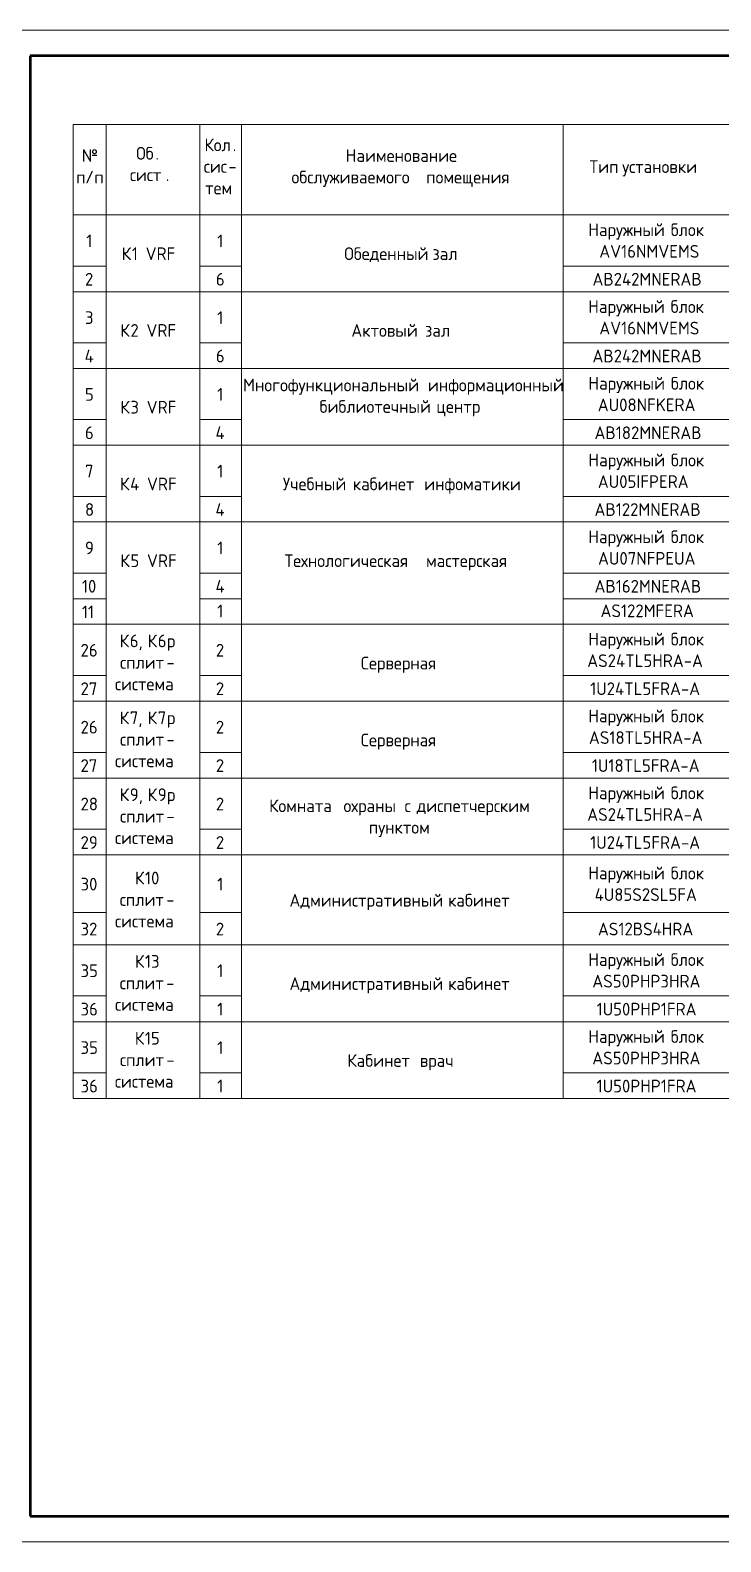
# Model space of a CAD drawing. Header units: millimetres. Extents: x -88595 to 880822, y -1054509 to -148035.
# Drawn here: x -56117 to -42553, y -276946 to -247246 of the extents above; entities that cross this region are included whole.
import ezdxf

# ---------------------------------------------------------------- set-up
doc = ezdxf.new("R2010")
doc.units = ezdxf.units.MM
for name, color, linetype, lineweight in [('Аннотация', 7, 'Continuous', 20), ('Линии', 7, 'Continuous', 9), ('Основная надпись', 7, 'Continuous', 30)]:
    doc.layers.add(name, color=color, linetype=linetype, lineweight=lineweight)
doc.styles.add('$9$GOST Common', font='GOST_Common.ttf', dxfattribs={"height": 2.5})

msp = doc.modelspace()

# ---------------------------------------------------------------- linework, layer by layer
at = {"layer": 'Линии', "color": 7}
for p, q in [((-55274, -249100), (-54625, -249100)), ((-55274, -249629), (-55274, -249100)), ((-54625, -249100), (-54625, -249629)), ((-54625, -249100), (-52789, -249100)), ((-54625, -249629), (-54625, -249100)), ((-52789, -249100), (-52789, -249629)), ((-52789, -249100), (-51968, -249100)), ((-52789, -249629), (-52789, -249100)), ((-51968, -249100), (-51968, -249629)), ((-51968, -249100), (-45651, -249100)), ((-51968, -249629), (-51968, -249100)), ((-45651, -249100), (-45651, -249629)), ((-45651, -249100), (-42322, -249100)), ((-45651, -249629), (-45651, -249100)), ((-55274, -250876), (-55274, -249629)), ((-54625, -249629), (-54625, -250876)), ((-54625, -250876), (-54625, -249629)), ((-52789, -249629), (-52789, -250876)), ((-52789, -250876), (-52789, -249629)), ((-51968, -249629), (-51968, -250876)), ((-51968, -250876), (-51968, -249629)), ((-45651, -249629), (-45651, -250876)), ((-45651, -250876), (-45651, -249629)), ((-54625, -250876), (-55274, -250876)), ((-55274, -250876), (-54625, -250876)), ((-55274, -251881), (-55274, -250876)), ((-52789, -250876), (-54625, -250876)), ((-54625, -250876), (-54625, -251881)), ((-54625, -250876), (-52789, -250876)), ((-54625, -251881), (-54625, -250876)), ((-51968, -250876), (-52789, -250876)), ((-52789, -250876), (-52789, -251881)), ((-52789, -250876), (-51968, -250876)), ((-52789, -251881), (-52789, -250876)), ((-45651, -250876), (-51968, -250876)), ((-51968, -250876), (-51968, -251881)), ((-51968, -250876), (-45651, -250876)), ((-51968, -251881), (-51968, -250876)), ((-42322, -250876), (-45651, -250876)), ((-45651, -250876), (-45651, -251881)), ((-45651, -250876), (-42322, -250876)), ((-45651, -251881), (-45651, -250876)), ((-54625, -251881), (-55274, -251881)), ((-55274, -251881), (-54625, -251881)), ((-55274, -252384), (-55274, -251881)), ((-54625, -252384), (-54625, -251881)), ((-54625, -251881), (-54625, -252384)), ((-52789, -251881), (-52789, -252384)), ((-51968, -251881), (-52789, -251881)), ((-52789, -251881), (-51968, -251881)), ((-52789, -252384), (-52789, -251881)), ((-51968, -252384), (-51968, -251881)), ((-51968, -251881), (-51968, -252384)), ((-45651, -251881), (-45651, -252384)), ((-42322, -251881), (-45651, -251881)), ((-45651, -251881), (-42322, -251881)), ((-45651, -252384), (-45651, -251881)), ((-54625, -252384), (-55274, -252384)), ((-55274, -252384), (-54625, -252384)), ((-55274, -253389), (-55274, -252384)), ((-54625, -252384), (-54625, -253389)), ((-54625, -252384), (-52789, -252384)), ((-54625, -253389), (-54625, -252384)), ((-51968, -252384), (-52789, -252384)), ((-52789, -252384), (-52789, -253389)), ((-52789, -252384), (-51968, -252384)), ((-52789, -253389), (-52789, -252384)), ((-51968, -252384), (-51968, -253389)), ((-51968, -252384), (-45651, -252384)), ((-51968, -253389), (-51968, -252384)), ((-42322, -252384), (-45651, -252384)), ((-45651, -252384), (-45651, -253389)), ((-45651, -252384), (-42322, -252384)), ((-45651, -253389), (-45651, -252384)), ((-54625, -253389), (-55274, -253389)), ((-55274, -253389), (-54625, -253389)), ((-55274, -253892), (-55274, -253389)), ((-54625, -253892), (-54625, -253389)), ((-54625, -253389), (-54625, -253892)), ((-52789, -253389), (-52789, -253892)), ((-51968, -253389), (-52789, -253389)), ((-52789, -253389), (-51968, -253389)), ((-52789, -253892), (-52789, -253389)), ((-51968, -253892), (-51968, -253389)), ((-51968, -253389), (-51968, -253892)), ((-45651, -253389), (-45651, -253892)), ((-42322, -253389), (-45651, -253389)), ((-45651, -253389), (-42322, -253389)), ((-45651, -253892), (-45651, -253389)), ((-54625, -253892), (-55274, -253892)), ((-55274, -253892), (-54625, -253892)), ((-55274, -254897), (-55274, -253892)), ((-54625, -253892), (-54625, -254897)), ((-54625, -253892), (-52789, -253892)), ((-54625, -254897), (-54625, -253892)), ((-51968, -253892), (-52789, -253892)), ((-52789, -253892), (-52789, -254897)), ((-52789, -253892), (-51968, -253892)), ((-52789, -254897), (-52789, -253892)), ((-51968, -253892), (-51968, -254897)), ((-51968, -253892), (-45651, -253892)), ((-51968, -254897), (-51968, -253892)), ((-42322, -253892), (-45651, -253892)), ((-45651, -253892), (-45651, -254897)), ((-45651, -253892), (-42322, -253892)), ((-45651, -254897), (-45651, -253892)), ((-54625, -254897), (-55274, -254897)), ((-55274, -254897), (-54625, -254897)), ((-55274, -255400), (-55274, -254897)), ((-54625, -255400), (-54625, -254897)), ((-54625, -254897), (-54625, -255400)), ((-52789, -254897), (-52789, -255400)), ((-51968, -254897), (-52789, -254897)), ((-52789, -254897), (-51968, -254897)), ((-52789, -255400), (-52789, -254897)), ((-51968, -255400), (-51968, -254897)), ((-51968, -254897), (-51968, -255400)), ((-45651, -254897), (-45651, -255400)), ((-42322, -254897), (-45651, -254897)), ((-45651, -254897), (-42322, -254897)), ((-45651, -255400), (-45651, -254897)), ((-54625, -255400), (-55274, -255400)), ((-55274, -255400), (-54625, -255400)), ((-55274, -256405), (-55274, -255400)), ((-54625, -255400), (-54625, -256405)), ((-54625, -255400), (-52789, -255400)), ((-54625, -256405), (-54625, -255400)), ((-51968, -255400), (-52789, -255400)), ((-52789, -255400), (-52789, -256405)), ((-52789, -255400), (-51968, -255400)), ((-52789, -256405), (-52789, -255400)), ((-51968, -255400), (-51968, -256405)), ((-51968, -255400), (-45651, -255400)), ((-51968, -256405), (-51968, -255400)), ((-42322, -255400), (-45651, -255400)), ((-45651, -255400), (-45651, -256405)), ((-45651, -255400), (-42322, -255400)), ((-45651, -256405), (-45651, -255400)), ((-54625, -256405), (-55274, -256405)), ((-55274, -256405), (-54625, -256405)), ((-55274, -256908), (-55274, -256405)), ((-54625, -256908), (-54625, -256405)), ((-54625, -256405), (-54625, -256908)), ((-52789, -256405), (-52789, -256908)), ((-51968, -256405), (-52789, -256405)), ((-52789, -256405), (-51968, -256405)), ((-52789, -256908), (-52789, -256405)), ((-51968, -256908), (-51968, -256405)), ((-51968, -256405), (-51968, -256908)), ((-45651, -256405), (-45651, -256908)), ((-42322, -256405), (-45651, -256405)), ((-45651, -256405), (-42322, -256405)), ((-45651, -256908), (-45651, -256405)), ((-54625, -256908), (-55274, -256908)), ((-55274, -256908), (-54625, -256908)), ((-55274, -257914), (-55274, -256908)), ((-54625, -256908), (-54625, -257914)), ((-54625, -256908), (-52789, -256908)), ((-54625, -257914), (-54625, -256908)), ((-51968, -256908), (-52789, -256908)), ((-52789, -256908), (-52789, -257914)), ((-52789, -256908), (-51968, -256908)), ((-52789, -257914), (-52789, -256908)), ((-51968, -256908), (-51968, -257914)), ((-51968, -256908), (-45651, -256908)), ((-51968, -257914), (-51968, -256908)), ((-42322, -256908), (-45651, -256908)), ((-45651, -256908), (-45651, -257914)), ((-45651, -256908), (-42322, -256908)), ((-45651, -257914), (-45651, -256908)), ((-54625, -257914), (-55274, -257914)), ((-55274, -257914), (-54625, -257914)), ((-55274, -258919), (-55274, -257914)), ((-54625, -258919), (-54625, -257914)), ((-54625, -257914), (-54625, -258919)), ((-52789, -257914), (-52789, -258919)), ((-51968, -257914), (-52789, -257914)), ((-52789, -257914), (-51968, -257914)), ((-52789, -258919), (-52789, -257914)), ((-51968, -258919), (-51968, -257914)), ((-51968, -257914), (-51968, -258919)), ((-45651, -257914), (-45651, -258919)), ((-42322, -257914), (-45651, -257914)), ((-45651, -257914), (-42322, -257914)), ((-45651, -258919), (-45651, -257914)), ((-54625, -258416), (-55274, -258416)), ((-55274, -258416), (-54625, -258416)), ((-51968, -258416), (-52789, -258416)), ((-52789, -258416), (-51968, -258416)), ((-45651, -258414), (-45651, -258919)), ((-45651, -258919), (-45651, -258414)), ((-42322, -258416), (-45651, -258416)), ((-45651, -258416), (-42322, -258416)), ((-54625, -258919), (-55274, -258919)), ((-55274, -258919), (-54625, -258919)), ((-55274, -259924), (-55274, -258919)), ((-54625, -258919), (-54625, -259924)), ((-54625, -258919), (-52789, -258919)), ((-54625, -259924), (-54625, -258919)), ((-51968, -258919), (-52789, -258919)), ((-52789, -258919), (-52789, -259924)), ((-52789, -258919), (-51968, -258919)), ((-52789, -259924), (-52789, -258919)), ((-51968, -258919), (-51968, -259924)), ((-51968, -258919), (-45651, -258919)), ((-51968, -259924), (-51968, -258919)), ((-42322, -258919), (-45651, -258919)), ((-45651, -258919), (-45651, -259924)), ((-45651, -258919), (-42322, -258919)), ((-45651, -259924), (-45651, -258919)), ((-42322, -258919), (-45651, -258919)), ((-54625, -259924), (-55274, -259924)), ((-55274, -259924), (-54625, -259924)), ((-55274, -260430), (-55274, -259924)), ((-54625, -260430), (-54625, -259924)), ((-54625, -259924), (-54625, -260430)), ((-52789, -259924), (-52789, -260430)), ((-51968, -259924), (-52789, -259924)), ((-52789, -259924), (-51968, -259924)), ((-52789, -260430), (-52789, -259924)), ((-51968, -260430), (-51968, -259924)), ((-51968, -259924), (-51968, -260430)), ((-45651, -259924), (-45651, -260430)), ((-42322, -259924), (-45651, -259924)), ((-45651, -259924), (-42322, -259924)), ((-45651, -260430), (-45651, -259924)), ((-54625, -260430), (-55274, -260430)), ((-55274, -260430), (-54625, -260430)), ((-55274, -261435), (-55274, -260430)), ((-52789, -260430), (-54625, -260430)), ((-54625, -260430), (-54625, -261435)), ((-54625, -260430), (-52789, -260430)), ((-54625, -261435), (-54625, -260430)), ((-51968, -260430), (-52789, -260430)), ((-52789, -260430), (-52789, -261435)), ((-52789, -260430), (-51968, -260430)), ((-52789, -261435), (-52789, -260430)), ((-45651, -260430), (-51968, -260430)), ((-51968, -260430), (-51968, -261435)), ((-51968, -260430), (-45651, -260430)), ((-51968, -261435), (-51968, -260430)), ((-42322, -260430), (-45651, -260430)), ((-45651, -260430), (-45651, -261435)), ((-45651, -260430), (-42322, -260430)), ((-45651, -261435), (-45651, -260430)), ((-54625, -261435), (-55274, -261435)), ((-55274, -261435), (-54625, -261435)), ((-55274, -261941), (-55274, -261435)), ((-54625, -261941), (-54625, -261435)), ((-54625, -261435), (-54625, -261941)), ((-52789, -261435), (-52789, -261941)), ((-51968, -261435), (-52789, -261435)), ((-52789, -261435), (-51968, -261435)), ((-52789, -261941), (-52789, -261435)), ((-51968, -261941), (-51968, -261435)), ((-51968, -261435), (-51968, -261941)), ((-45651, -261435), (-45651, -261941)), ((-42322, -261435), (-45651, -261435)), ((-45651, -261435), (-42322, -261435)), ((-45651, -261941), (-45651, -261435)), ((-54625, -261941), (-55274, -261941)), ((-55274, -261941), (-54625, -261941)), ((-55274, -262946), (-55274, -261941)), ((-52789, -261941), (-54625, -261941)), ((-54625, -261941), (-54625, -262946)), ((-54625, -261941), (-52789, -261941)), ((-54625, -262946), (-54625, -261941)), ((-51968, -261941), (-52789, -261941)), ((-52789, -261941), (-52789, -262946)), ((-52789, -261941), (-51968, -261941)), ((-52789, -262946), (-52789, -261941)), ((-45651, -261941), (-51968, -261941)), ((-51968, -261941), (-51968, -262946)), ((-51968, -261941), (-45651, -261941)), ((-51968, -262946), (-51968, -261941)), ((-42322, -261941), (-45651, -261941)), ((-45651, -261941), (-45651, -262946)), ((-45651, -261941), (-42322, -261941)), ((-45651, -262946), (-45651, -261941)), ((-54625, -262946), (-55274, -262946)), ((-55274, -262946), (-54625, -262946)), ((-55274, -263451), (-55274, -262946)), ((-54625, -263451), (-54625, -262946)), ((-54625, -262946), (-54625, -263451)), ((-52789, -262946), (-52789, -263451)), ((-51968, -262946), (-52789, -262946)), ((-52789, -262946), (-51968, -262946)), ((-52789, -263451), (-52789, -262946)), ((-51968, -263451), (-51968, -262946)), ((-51968, -262946), (-51968, -263451)), ((-45651, -262946), (-45651, -263451)), ((-42322, -262946), (-45651, -262946)), ((-45651, -262946), (-42322, -262946)), ((-45651, -263451), (-45651, -262946)), ((-54625, -263451), (-55274, -263451)), ((-55274, -263451), (-54625, -263451)), ((-55274, -264584), (-55274, -263451)), ((-52789, -263451), (-54625, -263451)), ((-54625, -263451), (-54625, -264584)), ((-54625, -263451), (-52789, -263451)), ((-54625, -264584), (-54625, -263451)), ((-51968, -263451), (-52789, -263451)), ((-52789, -263451), (-52789, -264584)), ((-52789, -263451), (-51968, -263451)), ((-52789, -264584), (-52789, -263451)), ((-45651, -263451), (-51968, -263451)), ((-51968, -263451), (-51968, -264584)), ((-51968, -263451), (-45651, -263451)), ((-51968, -264584), (-51968, -263451)), ((-42322, -263451), (-45651, -263451)), ((-45651, -263451), (-45651, -264584)), ((-45651, -263451), (-42322, -263451)), ((-45651, -264584), (-45651, -263451)), ((-54625, -264584), (-55274, -264584)), ((-55274, -264584), (-54625, -264584)), ((-55274, -265216), (-55274, -264584)), ((-54625, -265216), (-54625, -264584)), ((-54625, -264584), (-54625, -265216)), ((-52789, -264584), (-52789, -265216)), ((-51968, -264584), (-52789, -264584)), ((-52789, -264584), (-51968, -264584)), ((-52789, -265216), (-52789, -264584)), ((-51968, -265216), (-51968, -264584)), ((-51968, -264584), (-51968, -265216)), ((-45651, -264584), (-45651, -265216)), ((-42322, -264584), (-45651, -264584)), ((-45651, -264584), (-42322, -264584)), ((-45651, -265216), (-45651, -264584)), ((-54625, -265216), (-55274, -265216)), ((-55274, -265216), (-54625, -265216)), ((-54625, -265216), (-55274, -265216)), ((-55274, -265216), (-54625, -265216)), ((-54625, -265216), (-55274, -265216)), ((-55274, -265216), (-54625, -265216)), ((-55274, -266222), (-55274, -265216)), ((-52789, -265216), (-54625, -265216)), ((-54625, -265216), (-52789, -265216)), ((-52789, -265216), (-54625, -265216)), ((-54625, -265216), (-52789, -265216)), ((-52789, -265216), (-54625, -265216)), ((-54625, -265216), (-54625, -266222)), ((-54625, -265216), (-52789, -265216)), ((-54625, -266222), (-54625, -265216)), ((-51968, -265216), (-52789, -265216)), ((-52789, -265216), (-51968, -265216)), ((-51968, -265216), (-52789, -265216)), ((-52789, -265216), (-51968, -265216)), ((-51968, -265216), (-52789, -265216)), ((-52789, -265216), (-52789, -266222)), ((-52789, -265216), (-51968, -265216)), ((-52789, -266222), (-52789, -265216)), ((-45651, -265216), (-51968, -265216)), ((-51968, -265216), (-45651, -265216)), ((-45651, -265216), (-51968, -265216)), ((-51968, -265216), (-45651, -265216)), ((-45651, -265216), (-51968, -265216)), ((-51968, -265216), (-51968, -266222)), ((-51968, -265216), (-45651, -265216)), ((-51968, -266222), (-51968, -265216)), ((-42322, -265216), (-45651, -265216)), ((-45651, -265216), (-42322, -265216)), ((-42322, -265216), (-45651, -265216)), ((-45651, -265216), (-42322, -265216)), ((-42322, -265216), (-45651, -265216)), ((-45651, -265216), (-45651, -266222)), ((-45651, -265216), (-42322, -265216)), ((-45651, -266222), (-45651, -265216)), ((-54625, -266222), (-55274, -266222)), ((-55274, -266222), (-54625, -266222)), ((-55274, -266727), (-55274, -266222)), ((-54625, -266727), (-54625, -266222)), ((-54625, -266222), (-54625, -266727)), ((-52789, -266222), (-52789, -266727)), ((-51968, -266222), (-52789, -266222)), ((-52789, -266222), (-51968, -266222)), ((-52789, -266727), (-52789, -266222)), ((-51968, -266727), (-51968, -266222)), ((-51968, -266222), (-51968, -266727)), ((-45651, -266222), (-45651, -266727)), ((-42322, -266222), (-45651, -266222)), ((-45651, -266222), (-42322, -266222)), ((-45651, -266727), (-45651, -266222)), ((-54625, -266727), (-55274, -266727)), ((-55274, -266727), (-54625, -266727)), ((-55274, -267733), (-55274, -266727)), ((-52789, -266727), (-54625, -266727)), ((-54625, -266727), (-54625, -267733)), ((-54625, -266727), (-52789, -266727)), ((-54625, -267733), (-54625, -266727)), ((-51968, -266727), (-52789, -266727)), ((-52789, -266727), (-52789, -267733)), ((-52789, -266727), (-51968, -266727)), ((-52789, -267733), (-52789, -266727)), ((-45651, -266727), (-51968, -266727)), ((-51968, -266727), (-51968, -267733)), ((-51968, -266727), (-45651, -266727)), ((-51968, -267733), (-51968, -266727)), ((-42322, -266727), (-45651, -266727)), ((-45651, -266727), (-45651, -267733)), ((-45651, -266727), (-42322, -266727)), ((-45651, -267733), (-45651, -266727)), ((-54625, -267733), (-55274, -267733)), ((-55274, -267733), (-54625, -267733)), ((-55274, -268238), (-55274, -267733)), ((-54625, -268238), (-54625, -267733)), ((-54625, -267733), (-54625, -268238)), ((-52789, -267733), (-52789, -268238)), ((-51968, -267733), (-52789, -267733)), ((-52789, -267733), (-51968, -267733)), ((-52789, -268238), (-52789, -267733)), ((-51968, -268238), (-51968, -267733)), ((-51968, -267733), (-51968, -268238)), ((-45651, -267733), (-45651, -268238)), ((-42322, -267733), (-45651, -267733)), ((-45651, -267733), (-42322, -267733)), ((-45651, -268238), (-45651, -267733)), ((-54625, -268238), (-55274, -268238)), ((-52789, -268238), (-54625, -268238)), ((-51968, -268238), (-52789, -268238)), ((-45651, -268238), (-51968, -268238)), ((-42322, -268238), (-45651, -268238))]:
    msp.add_line(p, q, dxfattribs=at)
at = {"layer": 'Основная надпись', "lineweight": 20}
for p, q in [((-16117, -247246), (-58117, -247246)), ((-58117, -247246), (-16117, -247246)), ((-16117, -276946), (-58117, -276946))]:
    msp.add_line(p, q, dxfattribs=at)
at = {"layer": 'Основная надпись', "lineweight": 50}
for p, q in [((-16617, -247746), (-56117, -247746)), ((-56117, -247746), (-56117, -276446)), ((-56117, -276446), (-16617, -276446))]:
    msp.add_line(p, q, dxfattribs=at)

# ---------------------------------------------------------------- texts
at = {"layer": 'Аннотация', "char_height": 250, "attachment_point": 1, "style": '$9$GOST Common'}
for s, insert, width in [('Кол', (-52695, -249374), 673.42), ('\\fGOST Common|b0|i0|c204|p34|;№', (-55104, -249584), 368.78), ('Об', (-54036, -249539), 456.96), ('\\fGOST Common|b0|i0|c204|p34|;.', (-53659, -249539), 88.19), ('. ', (-52140, -249374), 192.41), ('Наименование', (-49920, -249584), 2693.67), ('\\fGOST Common|b0|i0|c204|p34|;/', (-55038, -250007), 216.46), ('сист', (-54161, -249962), 857.81), ('сис', (-52709, -249797), 585.23), ('- ', (-52226, -249797), 304.64), ('обслуживаемого', (-50985, -250007), 3102.53), ('Тип', (-45131, -249802), 673.42), ('установки', (-44490, -249802), 1996.2), ('\\fGOST Common|b0|i0|c204|p34|;п', (-55216, -250007), 216.46), ('\\fGOST Common|b0|i0|c204|p34|;п', (-54859, -250007), 216.46), ('\\fGOST Common|b0|i0|c204|p34|;.', (-53454, -249962), 88.19), ('тем', (-52682, -250221), 729.54), ('помещения', (-48339, -250007), 2060.34), ('\\fGOST Common|b0|i0|c204|p34|;1', (-55016, -251260), 152.32), ('\\fGOST Common|b0|i0|c204|p34|;1', (-52445, -251260), 152.32), ('Наружный', (-45157, -251042), 1859.91), ('блок', (-43536, -251042), 865.82), ('\\fGOST Common|b0|i0|c204|p34|;К', (-54321, -251512), 240.51), ('1 VRF', (-54122, -251512), 986.08), ('Обеденный', (-49948, -251512), 1996.2), ('зал', (-48215, -251512), 657.38), ('AV16NMVEMS', (-44939, -251466), 2308.86), ('\\fGOST Common|b0|i0|c204|p34|;2', (-55042, -252014), 216.46), ('\\fGOST Common|b0|i0|c204|p34|;6', (-52471, -252014), 216.46), ('AB242MNERAB', (-45073, -252014), 2621.52), ('Наружный', (-45158, -252551), 1859.91), ('блок', (-43537, -252551), 865.82), ('\\fGOST Common|b0|i0|c204|p34|;3', (-55042, -252769), 216.46), ('\\fGOST Common|b0|i0|c204|p34|;К', (-54347, -253020), 240.51), ('2 VRF', (-54149, -253020), 1050.21), ('\\fGOST Common|b0|i0|c204|p34|;1', (-52445, -252769), 152.32), ('Актовый', (-49810, -253020), 1651.48), ('AV16NMVEMS', (-44939, -252974), 2308.86), ('зал', (-48361, -253020), 657.38), ('\\fGOST Common|b0|i0|c204|p34|;4', (-55049, -253523), 240.51), ('\\fGOST Common|b0|i0|c204|p34|;6', (-52471, -253523), 216.46), ('AB242MNERAB', (-45073, -253523), 2621.52), ('Многофункциональный', (-51937, -254092), 4297.05), ('информационный', (-48306, -254092), 3182.7), ('Наружный', (-45154, -254059), 1859.91), ('блок', (-43534, -254059), 865.82), ('\\fGOST Common|b0|i0|c204|p34|;5', (-55042, -254277), 216.46), ('\\fGOST Common|b0|i0|c204|p34|;К', (-54347, -254528), 240.51), ('3 VRF', (-54149, -254528), 1050.21), ('\\fGOST Common|b0|i0|c204|p34|;1', (-52445, -254277), 152.32), ('библиотечный', (-50435, -254515), 2677.64), ('AU08NFKERA', (-44969, -254482), 2372.99), ('центр', (-48140, -254515), 1162.45), ('\\fGOST Common|b0|i0|c204|p34|;6', (-55042, -255031), 216.46), ('\\fGOST Common|b0|i0|c204|p34|;4', (-52478, -255031), 240.51), ('AB182MNERAB', (-45033, -255031), 2533.33), ('Наружный', (-45153, -255567), 1859.91), ('блок', (-43533, -255567), 865.82), ('\\fGOST Common|b0|i0|c204|p34|;7', (-55042, -255785), 216.46), ('\\fGOST Common|b0|i0|c204|p34|;1', (-52445, -255785), 152.32), ('AU05IFPERA', (-44968, -255990), 2372.99), ('\\fGOST Common|b0|i0|c204|p34|;К', (-54354, -256036), 240.51), ('4 VRF', (-54155, -256036), 1074.26), ('Учебный', (-51156, -256036), 1563.29), ('кабинет', (-49781, -256036), 1595.36), ('инфоматики', (-48378, -256036), 2324.89), ('\\fGOST Common|b0|i0|c204|p34|;8', (-55042, -256539), 216.46), ('\\fGOST Common|b0|i0|c204|p34|;4', (-52478, -256539), 240.51), ('AB122MNERAB', (-45033, -256539), 2533.33), ('Наружный', (-45156, -257075), 1859.91), ('блок', (-43535, -257075), 865.82), ('\\fGOST Common|b0|i0|c204|p34|;9', (-55042, -257293), 216.46), ('\\fGOST Common|b0|i0|c204|p34|;1', (-52445, -257293), 152.32), ('AU07NFPEUA', (-44964, -257498), 2373), ('\\fGOST Common|b0|i0|c204|p34|;К', (-54347, -257544), 240.51), ('5 VRF', (-54149, -257544), 1050.21), ('Технологическая', (-51121, -257544), 3262.87), ('мастерская', (-48343, -257544), 2228.69), ('10', (-55102, -258047), 368.78), ('\\fGOST Common|b0|i0|c204|p34|;4', (-52478, -258047), 240.51), ('AB162MNERAB', (-45033, -258047), 2533.33), ('11', (-55102, -258550), 368.78), ('\\fGOST Common|b0|i0|c204|p34|;1', (-52445, -258533), 152.32), ('AS122MFERA', (-44915, -258529), 2533.33), ('\\fGOST Common|b0|i0|c204|p34|;К', (-54361, -259120), 240.51), ('6, ', (-54162, -259120), 424.89), ('\\fGOST Common|b0|i0|c204|p34|;К', (-53812, -259120), 240.51), ('\\fGOST Common|b0|i0|c204|p34|;6', (-53613, -259120), 216.46), ('\\fGOST Common|b0|i0|c204|p34|;р', (-53435, -259120), 216.46), ('Наружный', (-45156, -259086), 1859.91), ('блок', (-43536, -259086), 865.82), ('26', (-55129, -259304), 432.91), ('\\fGOST Common|b0|i0|c204|p34|;2', (-52471, -259304), 216.46), ('Серверная', (-49623, -259556), 1972.15), ('AS24TL5HRA-A', (-45176, -259509), 2886.07), ('сплит', (-54354, -259543), 1106.33), ('\\fGOST Common|b0|i0|c204|p34|;-', (-53441, -259543), 216.46), ('27', (-55129, -260059), 432.91), ('система', (-54453, -259967), 1555.27), ('\\fGOST Common|b0|i0|c204|p34|;2', (-52471, -260059), 216.46), ('1U24TL5FRA-A', (-45118, -260059), 2741.77), ('\\fGOST Common|b0|i0|c204|p34|;К', (-54361, -260631), 240.51), ('7, ', (-54162, -260631), 424.89), ('\\fGOST Common|b0|i0|c204|p34|;К', (-53812, -260631), 240.51), ('\\fGOST Common|b0|i0|c204|p34|;7', (-53613, -260631), 216.46), ('\\fGOST Common|b0|i0|c204|p34|;р', (-53435, -260631), 216.46), ('Наружный', (-45156, -260597), 1859.91), ('блок', (-43536, -260597), 865.82), ('26', (-55129, -260815), 432.91), ('\\fGOST Common|b0|i0|c204|p34|;2', (-52471, -260815), 216.46), ('AS18TL5HRA-A', (-45143, -261020), 2797.89), ('сплит', (-54354, -261054), 1106.33), ('\\fGOST Common|b0|i0|c204|p34|;-', (-53441, -261054), 216.46), ('Серверная', (-49623, -261067), 1972.15), ('27', (-55129, -261570), 432.91), ('система', (-54453, -261477), 1555.27), ('\\fGOST Common|b0|i0|c204|p34|;2', (-52471, -261570), 216.46), ('1U18TL5FRA-A', (-45085, -261570), 2653.59), ('\\fGOST Common|b0|i0|c204|p34|;К', (-54361, -262142), 240.51), ('9, ', (-54162, -262142), 424.89), ('\\fGOST Common|b0|i0|c204|p34|;К', (-53812, -262142), 240.51), ('\\fGOST Common|b0|i0|c204|p34|;9', (-53613, -262142), 216.46), ('\\fGOST Common|b0|i0|c204|p34|;р', (-53435, -262142), 216.46), ('Наружный', (-45156, -262107), 1859.91), ('блок', (-43536, -262107), 865.82), ('28', (-55129, -262325), 432.91), ('\\fGOST Common|b0|i0|c204|p34|;2', (-52471, -262325), 216.46), ('Комната', (-51425, -262360), 1667.51), ('охраны', (-49963, -262360), 1346.84), ('\\fGOST Common|b0|i0|c204|p34|;с', (-48765, -262360), 184.39), ('диспетчерским', (-48527, -262360), 2829.96), ('AS24TL5HRA-A', (-45176, -262531), 2886.07), ('сплит', (-54354, -262565), 1106.33), ('\\fGOST Common|b0|i0|c204|p34|;-', (-53441, -262565), 216.46), ('29', (-55129, -263081), 432.91), ('система', (-54453, -262988), 1555.27), ('\\fGOST Common|b0|i0|c204|p34|;2', (-52471, -263081), 216.46), ('пунктом', (-49467, -262783), 1595.36), ('1U24TL5FRA-A', (-45118, -263081), 2741.77), ('Наружный', (-45156, -263682), 1859.91), ('блок', (-43536, -263682), 865.82), ('30', (-55129, -263900), 432.91), ('\\fGOST Common|b0|i0|c204|p34|;К', (-54061, -263779), 240.51), ('10 ', (-53863, -263779), 473), ('\\fGOST Common|b0|i0|c204|p34|;1', (-52445, -263900), 152.32), ('сплит', (-54359, -264203), 1106.33), ('Административный', (-51025, -264216), 3671.73), ('кабинет', (-47910, -264216), 1595.36), ('4U85S2SL5FA', (-45030, -264105), 2533.33), ('\\fGOST Common|b0|i0|c204|p34|;-', (-53446, -264203), 216.46), ('32', (-55129, -264782), 432.91), ('система', (-54452, -264626), 1555.27), ('\\fGOST Common|b0|i0|c204|p34|;2', (-52471, -264782), 216.46), ('AS12BS4HRA', (-44966, -264782), 2364.98), ('\\fGOST Common|b0|i0|c204|p34|;К', (-54062, -265417), 240.51), ('13 ', (-53864, -265417), 473), ('Наружный', (-45156, -265383), 1859.91), ('блок', (-43536, -265383), 865.82), ('35', (-55129, -265601), 432.91), ('\\fGOST Common|b0|i0|c204|p34|;1', (-52445, -265601), 152.32), ('AS50PHP3HRA', (-45077, -265806), 2637.55), ('сплит', (-54360, -265841), 1106.33), ('\\fGOST Common|b0|i0|c204|p34|;-', (-53447, -265841), 216.46), ('Административный', (-51025, -265854), 3671.73), ('кабинет', (-47910, -265854), 1595.36), ('36', (-55129, -266356), 432.91), ('система', (-54452, -266264), 1555.27), ('\\fGOST Common|b0|i0|c204|p34|;1', (-52445, -266356), 152.32), ('1U50PHP1FRA', (-44992, -266356), 2429.11), ('\\fGOST Common|b0|i0|c204|p34|;К', (-54064, -266928), 240.51), ('15 ', (-53866, -266928), 473), ('Наружный', (-45156, -266894), 1859.91), ('блок', (-43536, -266894), 865.82), ('35', (-55129, -267112), 432.91), ('\\fGOST Common|b0|i0|c204|p34|;1', (-52445, -267112), 152.32), ('сплит', (-54355, -267351), 1106.33), ('\\fGOST Common|b0|i0|c204|p34|;-', (-53443, -267351), 216.46), ('Кабинет', (-49888, -267365), 1619.41), ('врач', (-48466, -267365), 889.87), ('AS50PHP3HRA', (-45077, -267317), 2637.55), ('36', (-55129, -267867), 432.91), ('система', (-54455, -267775), 1555.27), ('\\fGOST Common|b0|i0|c204|p34|;1', (-52445, -267867), 152.32), ('1U50PHP1FRA', (-44992, -267867), 2429.11)]:
    msp.add_mtext(s, dxfattribs=dict(at, insert=insert, width=width))

doc.saveas('drawing.dxf')
